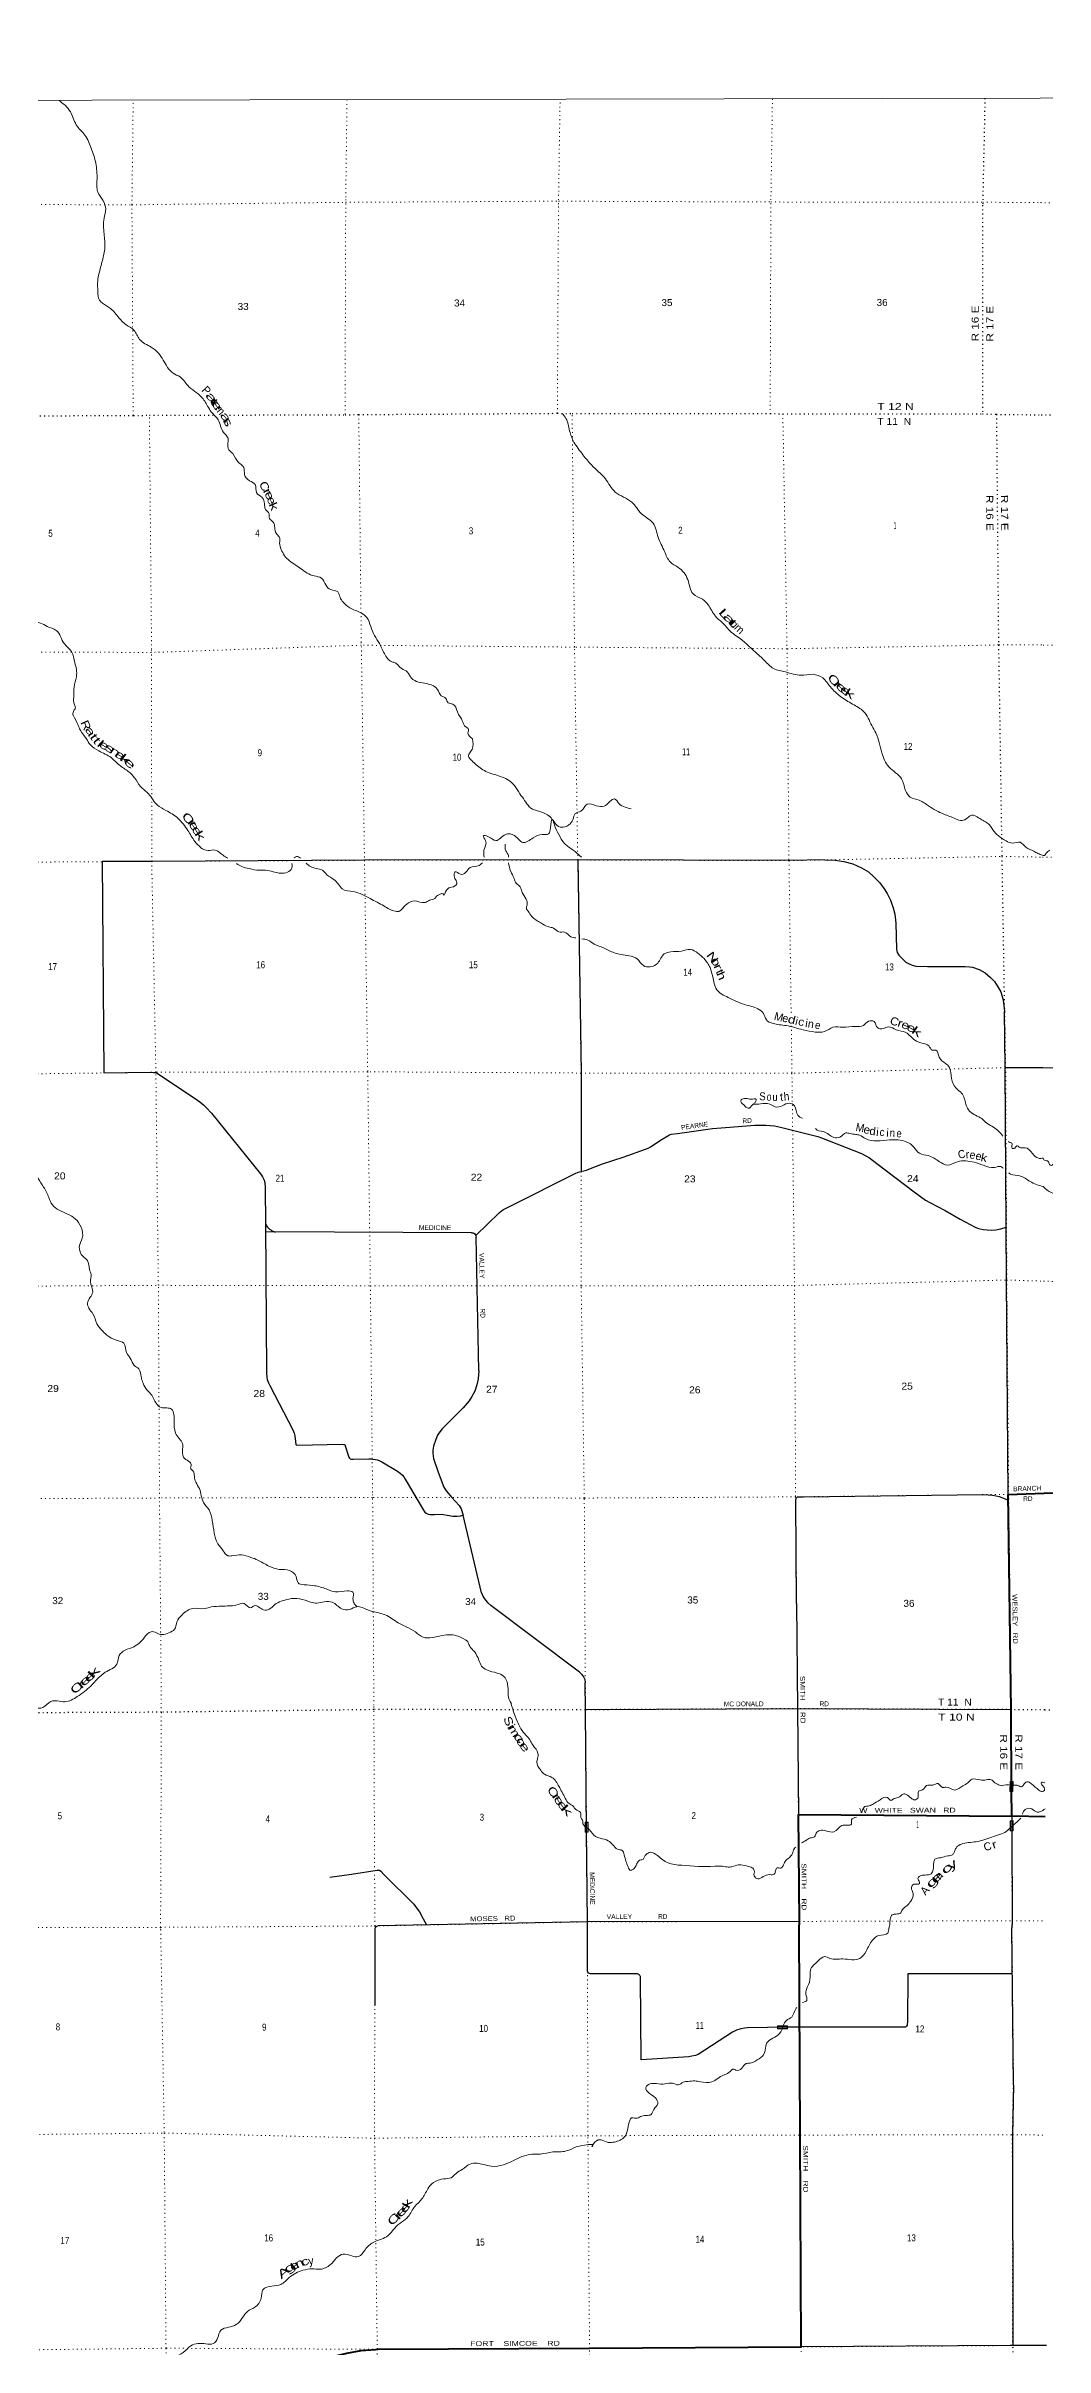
# Model space of a CAD drawing. Header units: feet. Extents: x -2 to 285336, y -549186 to -364975.
# Drawn here: x 38339 to 63282, y -422480 to -364975 of the extents above; entities that cross this region are included whole.
import ezdxf
from ezdxf.enums import TextEntityAlignment as Align

# ---------------------------------------------------------------- set-up
doc = ezdxf.new("R2010")
doc.units = ezdxf.units.FT
doc.header["$LTSCALE"] = 70
doc.linetypes.add('DOTTED', pattern=[1.5, 0.3, -1.2])
for name, color, linetype, lineweight in [('26', 7, 'Continuous', 40), ('27', 7, 'Continuous', 13), ('29', 7, 'Continuous', 25), ('31', 7, 'Continuous', 13), ('39', 7, 'Continuous', 13), ('4', 7, 'Continuous', 13), ('41', 7, 'Continuous', 13), ('6', 7, 'DOTTED', 25), ('61', 7, 'Continuous', 13), ('7', 7, 'DOTTED', 13)]:
    doc.layers.add(name, color=color, linetype=linetype, lineweight=lineweight)
doc.layers.add('30', color=7, linetype='Continuous')

msp = doc.modelspace()

# ---------------------------------------------------------------- linework, layer by layer
at = {"layer": '26'}
for points in [[(62446.85, -408597.93), (62437.04, -406552.99), (62367.33, -401171.77), (63261.61, -401138.16)], [(69110.85, -401201.62), (67734.36, -401176.1), (65040.88, -401154.03), (63261.61, -401138.16)], [(62451.85, -409215.45), (62451.7, -409187.82), (62448.42, -408598.55)], [(57144.44, -412020.47), (57148.79, -411843.02), (57125.66, -409171.16), (62451.85, -409215.45)], [(63283.86, -409227.38), (62460.79, -409215.52), (62451.85, -409215.45)], [(43351.69, -423167.49), (43645.02, -423142.25), (44018.34, -423072.87), (45852.25, -422635.92), (46207.74, -422569.01), (46568.27, -422539.62), (46623.19, -422538.47), (51909.78, -422513.09), (57192.62, -422479.63), (57165.82, -417179.27), (57144.44, -412020.47)]]:
    msp.add_lwpolyline(points, dxfattribs=at)
at = {"layer": '29'}
for p, q in [((41146.76, -390666.7), (42060.61, -391280.43)), ((63232.36, -390508.77), (62291.14, -390508.33)), ((42466.6, -391641.81), (43690.12, -393164.42)), ((43812.04, -393501.46), (43820.13, -394415.73)), ((43820.13, -394416.17), (43844.41, -398128.39)), ((48965.78, -394636.99), (43823.39, -394614.88)), ((49141.29, -398073.8), (49078.25, -394747.67)), ((43923.42, -398454.17), (44503.67, -399561.58)), ((44616.26, -399943.24), (45734.55, -399920.09)), ((45810.27, -399962.93), (45895.85, -400241.03)), ((49212.71, -403629.98), (48750.55, -401689.31)), ((51657.52, -405614.07), (49445.66, -403952.36)), ((62451.84, -409212.82), (62453.33, -409582.5)), ((46547.7, -412041.56), (46545.95, -413939.61)), ((51859.04, -413086.39), (51855.96, -412032.89)), ((62499.41, -415938.52), (62457.02, -412004.63))]:
    msp.add_line(p, q, dxfattribs=at)
for points in [[(57781.51, -385315.82), (56890.67, -385333.33), (51616.2, -385317.27), (46289.68, -385325.45), (40977.24, -385351.67), (39737.36, -385354.51), (39779.59, -390637.36), (40976.48, -390623.55)], [(51618.84, -385317.28), (51700.86, -390626.19), (51700.86, -390677.52), (51700.86, -393098.91)], [(57781.51, -385315.82), (58046.42, -385323.67), (58258.31, -385352.68), (58483.58, -385417.4), (58704.39, -385513.36), (58871.68, -385613.79), (59007.73, -385736.53), (59148.25, -385881.59), (59250.85, -386011.03), (59337.83, -386156.09), (59424.82, -386323.47), (59453.82, -386397.12), (59489.5, -386513.16), (59529.65, -386673.85), (59560.87, -386897.02), (59578.72, -387548.67), (59594.33, -387626.79), (59634.48, -387693.74), (59757.15, -387825.4), (59808.45, -387867.81), (59893.21, -387916.91), (59969.05, -387948.15), (60060.49, -387968.23), (60345.99, -387977.16), (61291.69, -387977.16), (61403.21, -387986.08), (61476.81, -387997.25), (61639.63, -388057.5), (61786.85, -388137.84), (61925.13, -388253.89), (62023.27, -388356.55), (62103.56, -388485.99), (62179.4, -388615.43), (62228.47, -388789.5), (62250.78, -388883.23), (62269.2, -389100.87)], [(62367.33, -401171.77), (62321.74, -395814.59), (62292.34, -390507.56), (62269.2, -389100.87)], [(40976.48, -390623.55), (41025.67, -390624.93), (41073.63, -390631.63), (41109.31, -390643.9), (41146.76, -390666.7)], [(82051.03, -390480.57), (78374.07, -390514.47), (72895.97, -390579.75), (67646.83, -390567.02), (63232.36, -390508.77)], [(42060.61, -391280.43), (42175.41, -391363.59), (42269.09, -391439.47), (42344.92, -391508.65), (42466.6, -391641.81)], [(49070.47, -394704.7), (49655.43, -394133.97), (49711.88, -394088.12), (49765.41, -394054.65), (49944.63, -393959.06), (51550.87, -393151.93), (51622.22, -393123.36), (51830.54, -393067.73), (51936.73, -393029.19), (52234.57, -392914.27), (52750.92, -392742), (53309.56, -392546.02), (53372.01, -392519.24), (53433.01, -392486.17), (53726.04, -392297.14), (53865.59, -392207.71), (53907.32, -392184.49), (53949.69, -392173.33), (54110.05, -392149.84), (54980.84, -392031.78), (55301.33, -392001.48), (56037.38, -391947.92), (56152.25, -391942.34), (56314.32, -391945.12), (56524.73, -391964.66), (56680.72, -391991.2), (57614.4, -392231.12), (57705.74, -392262.6), (58698.28, -392650.92), (58812.45, -392711.03), (58903.48, -392762.5), (59080.25, -392904.68), (60013.93, -393613.7), (60302.01, -393821.33), (60403.44, -393881.7), (60789.65, -394074.04), (61166.29, -394291.19), (61538.75, -394496.28), (61597.83, -394521.08), (61664.75, -394538.94), (61736.12, -394554.56), (61837.07, -394562.91), (61956.93, -394567.95), (62054.08, -394557.56), (62177.75, -394532.24), (62314.41, -394490.98)], [(43690.12, -393164.42), (43745.59, -393238.14), (43785.73, -393322.94), (43803.58, -393376.5), (43812.04, -393501.46)], [(43820.15, -394419.59), (43847.08, -394464.41), (43867.15, -394491.19), (43887.22, -394513.51), (43917.19, -394541.86), (43948.55, -394561.47), (43970.72, -394575.33), (44063.31, -394615.91)], [(48965.78, -394636.99), (49002.6, -394639.36), (49021.56, -394646.05), (49043.86, -394662.79), (49061.71, -394683.99), (49073.98, -394713), (49078.25, -394747.67)], [(43844.41, -398128.39), (43851.54, -398249.23), (43862.69, -398298.32), (43891.68, -398380.89), (43923.42, -398454.17)], [(49141.29, -398073.8), (49129.73, -398288.27), (49096.27, -398437.8), (49044.97, -398591.77), (48973.6, -398730.14), (48902.23, -398837.26), (48757.25, -399009.1), (48230.88, -399535.77), (48150.59, -399638.42), (48114.91, -399696.45), (48070.3, -399803.57), (48016.77, -399964.24), (47998.93, -400066.9), (47998.92, -400142.78), (48016.77, -400276.68), (48132.75, -400615.89), (48273.27, -400988.57), (48329.02, -401080.07), (48471.76, -401249.68), (48650.19, -401446.06), (48701.5, -401537.56), (48750.55, -401689.31)], [(44503.67, -399561.58), (44537.37, -399638.43), (44554.1, -399706.49), (44567.48, -399853.77), (44576.4, -399925.19), (44586.44, -399937.47), (44616.26, -399943.24)], [(45734.55, -399920.09), (45764.64, -399922.4), (45780.8, -399927.42), (45796.98, -399938.02), (45803.67, -399945.83), (45810.27, -399962.93)], [(45895.85, -400241.03), (45913.52, -400266.63), (45921.33, -400274.44), (45935.26, -400281.69), (45963.7, -400288.94), (46011.09, -400292.85), (46396.95, -400283.93), (46454.39, -400285.6), (46490.62, -400288.39), (46561.44, -400300.1), (46606.6, -400312.94), (46656.23, -400329.11), (46691.36, -400341.95), (46727.05, -400359.8), (47113.6, -400592.36)], [(47113.6, -400592.36), (47179.25, -400638.2), (47238.91, -400694.55), (47270.7, -400735.28), (47306.75, -400788.25)], [(47304.18, -400783.14), (47306.75, -400788.25), (47760.13, -401570.76)], [(57080.58, -403901.87), (57058.87, -401322.13), (57070.02, -401268.57), (57087.87, -401246.26), (57099.02, -401237.33), (57255.15, -401232.87), (61729.12, -401175.26), (61859.84, -401180.41), (61975.82, -401193.8), (62065.03, -401207.19), (62137.8, -401227.12), (62369.25, -401320.27)], [(47760.13, -401570.76), (47795.95, -401613.43), (47833.87, -401642.44), (47876.24, -401664.76), (47920.85, -401673.69), (48036.83, -401671.46), (48213.03, -401669.22), (48264.33, -401671.46), (48351.31, -401689.31), (48496.29, -401716.09), (48540.89, -401720.55), (48605.58, -401718.32), (48692.56, -401709.39), (48723.79, -401698.24), (48750.55, -401689.31)], [(49212.71, -403629.98), (49255.77, -403732.4), (49309.3, -403814.98), (49358.37, -403873), (49445.66, -403952.36)], [(57080.58, -403901.87), (57104.43, -406533.07), (57125.66, -409171.16)], [(51657.52, -405614.07), (51712.55, -405666.15), (51761.61, -405728.63), (51790.61, -405795.58), (51804.33, -405875.2)], [(51836.56, -409615.65), (51808.02, -406555.23), (51804.33, -405875.2)], [(62437.04, -406552.99), (57104.43, -406533.07), (51808.02, -406555.23)], [(51855.96, -412032.89), (51857.45, -411856.18), (51836.56, -409615.65)], [(62453.33, -409582.5), (62462.35, -411827.9), (62457.02, -412004.63)], [(45422.88, -410735.33), (45964.63, -410663.57), (46610.59, -410567.01), (46662.92, -410567), (46698.6, -410589.32), (46784.9, -410680.7), (47519.4, -411415.05), (47608.62, -411526.64), (47663.04, -411603.47), (47757.77, -411780.07), (47840.01, -411933.48)], [(46631.43, -411956.74), (46612.75, -411960.57), (46592.67, -411968.38), (46580.4, -411978.43), (46565.91, -411994.05), (46556.99, -412007.44), (46552.52, -412019.71), (46547.7, -412041.56)], [(57147.88, -411844.08), (51857.45, -411856.18), (46631.43, -411956.74)], [(53179.32, -413255.89), (53178.34, -413225.3), (53175.18, -413213.91), (53165.06, -413195.56), (53152.42, -413179.74), (53137.88, -413167.72), (53122.07, -413160.13), (53108.16, -413156.33), (53085.76, -413153.42), (53005.08, -413152.55), (52006.06, -413157.61), (51931.38, -413154.17), (51905.54, -413149.7), (51884.04, -413135.15), (51866.34, -413112.37), (51859.04, -413086.39)], [(54618.6, -415166.63), (54552.96, -415192.96), (54466.97, -415216.37), (54389.82, -415229.4), (53197.76, -415302), (53179.32, -413255.89)], [(62469.4, -413153.46), (59859.27, -413153.12), (59847.68, -414363.18), (59843.18, -414413.79), (59838.19, -414441.32), (59824.28, -414462.83), (59797.72, -414484.34), (59764.53, -414491.25)], [(55858.44, -414506.47), (55778.31, -414513.78), (55688.53, -414528.96), (55582.3, -414565.66), (55483.72, -414615.16), (54618.6, -415166.63)], [(59764.53, -414491.25), (57138.32, -414484.97), (56853.2, -414489.76), (55858.44, -414506.47)], [(62499.41, -415938.52), (62474.76, -417179.9), (62483.48, -422448.16)], [(63317.01, -422446.75), (62409.18, -422445.37), (57192.62, -422479.63)]]:
    msp.add_lwpolyline(points, dxfattribs=at)
at = {"layer": '31'}
for p, q in [((51871.92, -409365.92), (51873.38, -409615.92)), ((62488.71, -409330.67), (62491.5, -409580.65)), ((51873.38, -409615.92), (51798.38, -409616.36)), ((62491.5, -409580.65), (62416.51, -409581.49)), ((56602.08, -414456.09), (56852.04, -414451.66)), ((56852.04, -414451.66), (56853.36, -414526.65))]:
    msp.add_line(p, q, dxfattribs=at)
for points in [[(51798.38, -409616.36), (51796.92, -409366.36), (51871.92, -409365.92)], [(62416.51, -409581.49), (62413.72, -409331.51), (62488.71, -409330.67)], [(56853.36, -414526.65), (56603.4, -414531.08), (56602.08, -414456.09)]]:
    msp.add_lwpolyline(points, dxfattribs=at)
for points in [[(51804.96, -409374.3), (51863.97, -409373.96), (51865.33, -409607.97), (51806.32, -409608.31)], [(62421.8, -409339.41), (62480.8, -409338.75), (62483.41, -409572.74), (62424.41, -409573.4)], [(56611.25, -414522.94), (56610.21, -414463.94), (56844.18, -414459.79), (56845.22, -414518.79)]]:
    msp.add_lwpolyline(points, close=True, dxfattribs=at)
at = {"layer": '39'}
for points in [[(38663.36, -366336.49), (38946.32, -366616.55), (39091.61, -366943.46), (39306.86, -367201.92), (39466.18, -367526.79), (39579.54, -367905.99), (39610.77, -368305.5), (39629.73, -368622.71), (39758.64, -368831.2), (39829.43, -369047.87), (39788, -369278.9), (39787.13, -369670.46), (39808.17, -370013.77), (39744.95, -370335.21), (39659.7, -370664.75), (39630.14, -370839.53), (39632.94, -371116.62), (39671.63, -371323.34), (39752.05, -371403.44), (39946.89, -371533.44), (40158.06, -371765.81), (40334.98, -371940.03), (40531.84, -372078.06), (40674.84, -372306.59), (40962.07, -372500.59), (41144.93, -372648.7), (41374.51, -373007.51), (41509.24, -373151.73), (41685.93, -373243.63), (41876.99, -373457.97), (42214.62, -373744.21), (42373.65, -373972.7), (42464.29, -374121.05), (42637.26, -374315.36), (42768.49, -374632.27), (42883.18, -374778.55), (42881.91, -375031.56), (42998.56, -375161.77), (43145.54, -375380.25), (43274.21, -375508.42), (43296.79, -375689.07), (43419.51, -375839.35), (43564.13, -375937.35), (43594.78, -376136.06), (43733.46, -376260.19), (43794.05, -376412.63), (43818.53, -376559.15), (43907.04, -376665.34), (43915.39, -376779.77), (44007.88, -376871.89), (44050.38, -377010.33), (44082.87, -377152.81), (44163.32, -377244.96), (44171.79, -377399.55), (44210.33, -377554.07), (44292.98, -377712.48), (44417.64, -377838.65), (44706.91, -378042.69), (45036.19, -378218.51), (45216.77, -378272.25), (45321.51, -378442.65), (45452.15, -378558.76), (45622.73, -378618.55), (45679.25, -378752.93), (45759.8, -378877.21), (45922.57, -379013.32), (46203.61, -379143.09), (46348.29, -379259.17), (46447.18, -379485.81), (46542.05, -379710.45), (46662.91, -379908.92), (46806.07, -380193.67), (47001.05, -380373.87), (47021.1, -380377.83), (47216, -380529.92), (47362.61, -380619.89), (47465.3, -380774.23), (47501.47, -380804.25), (47692.15, -380884.06), (47888.71, -380919.68), (48113.63, -381053.62), (48206.31, -381212), (48318.77, -381281.98), (48377.22, -381388.25), (48495.59, -381422.07), (48610.43, -381618.54), (48739.41, -381853.13), (48818, -381991.48), (48880.27, -382033.48), (48874.58, -382147.95), (48985.26, -382290.22)], [(51221.02, -374155.93), (51321.61, -374280.16), (51412.73, -374593.16), (51521.8, -374871.98), (51743.23, -375188.65), (51958.48, -375445.1), (52304.3, -375793.57), (52551.83, -376122.21), (52965.54, -376376.13), (53208.95, -376664.63), (53496.31, -376900.8), (53623.62, -377251.86), (53783.03, -377610.87), (53922.1, -377867.52), (54116.94, -377999.52), (54362.42, -378310.11), (54495.76, -378665.17), (54728.7, -378801.09), (54871.44, -378939.26), (55052.69, -379225.92), (55255.71, -379414.13), (55457.49, -379633.61), (55607.11, -379737.41), (56051.64, -380124.84), (56276.77, -380331.06), (56505.89, -380533.26), (56802.84, -380618.81), (57189.99, -380702.11), (57490.63, -380677.21), (57731.46, -380768.94), (57924.56, -380991.31), (58175.84, -381229.59), (58477.1, -381421.55), (58752.28, -381605.55), (58957.78, -381958.41), (59058.55, -382142.88), (59212.35, -382638.44), (59383.77, -382989.38), (59701.38, -383289.73), (59800.46, -383580.63), (59917.21, -383744.97), (60143.98, -383826.69), (60376.93, -383966.63), (60758.42, -384170.43), (61051.45, -384288.12), (61215.97, -384333.86), (61346.08, -384267.25), (61458.14, -384196.67), (61626.73, -384264.49), (61737.19, -384332.47), (61849.63, -384394.42), (61984.44, -384564.74), (62121.19, -384712.97), (62310.01, -384840.97), (62476.56, -384894.74), (62660.94, -384876.18), (62807.63, -384998.28), (63004.39, -385098.15), (63106.79, -385154.1), (63218.2, -385195.65)], [(31597.93, -377013.21), (31801.63, -377045), (32039.84, -376923.88), (32334.39, -376872.9), (32623.28, -376946.42), (32839.96, -377004.08), (33006.35, -377003.63), (33102.77, -377069.64), (33431.78, -377151.09), (33574.37, -377241.07), (33763.24, -377387.15), (34196.79, -377570.73), (34433.49, -377618.29), (34664.17, -377667.87), (34878.89, -377741.6), (35194.3, -377973.68), (35487.17, -378035.15), (35716.28, -378231.32), (35971.01, -378276.82), (36069.06, -378214.32), (36277.48, -378189.66), (36423.88, -378207.35), (36514.52, -378355.69), (36661.02, -378411.53), (36811.68, -378515.54), (36976.2, -378561.29), (37245.58, -378819.6), (37633.3, -379099.68), (37940.71, -379337.81), (38199.49, -379395.35), (38368.14, -379481.25), (38592.95, -379579.04), (38796.4, -379915.84), (38973.37, -380108.13), (39056.38, -380389.03), (39096.96, -380557.59), (39097.49, -380738.31), (39038.1, -380999.51), (39028.79, -381244.51), (39047.4, -381441.24), (39071.66, -381511.45), (39009.93, -381656.19), (39008.06, -381702.38), (39006.04, -381696.36), (39078.57, -381822.67), (39221.77, -382121.48), (39344.63, -382291.32), (39445.22, -382438.15), (39656.15, -382590.19), (39814.76, -382672.1), (39962.41, -382759.63), (40168.39, -382946.25), (40391.37, -383104.28), (40550.2, -383262.49), (40699.18, -383480.96), (40896.18, -383665.17), (41117.5, -383943.69), (41332.4, -384079.66), (41625.64, -384269.64), (41879.14, -384582.21), (42050.33, -384854.84)], [(48985.26, -382290.22), (48976, -382555.3), (48888.26, -382716.17), (48966.78, -382832.43), (49081.36, -382940.55), (49360.54, -383120.53), (49731.78, -383246.04), (50033.09, -383456.07), (50166, -383660.53), (50288.77, -383826.87), (50405.5, -383987.2), (50794.91, -384154.83), (51007.16, -384359.33), (51031.04, -384437.63), (51141.23, -384677.99), (51282.21, -384902.51), (51503.23, -385074.61), (51676.06, -385218.72), (51710.72, -385247.1)], [(49281.03, -385249.33), (49273.97, -385070.51), (49315.38, -384833.46), (49256.9, -384715.14), (49371.21, -384728.89), (49573.99, -384832.77), (49808.1, -384681.54), (50034.72, -384709.05), (50243.71, -384881.18), (50505.99, -384764.02), (50724.25, -384679.1), (50884.6, -384666.63), (50934.24, -384501.84), (50976.65, -384306.24), (51101.36, -384454.88), (51250.97, -384498.99), (51493, -384311.6), (51554.7, -384154.81), (51694.86, -384096.21), (51852.72, -383921.09), (52079.38, -383962.65), (52271.86, -383972.18), (52419.86, -383853.31), (52531.95, -383792.78), (52642.54, -383904.93), (52799.17, -383996.88), (52949.65, -384040.65)], [(42050.33, -384854.84), (42385.78, -385080.85), (42552.13, -385068.36), (42759, -385200.33), (42875.92, -385272.96)], [(44535.49, -385264.35), (44588.24, -385232.2), (44695.33, -385275.43)], [(49889.07, -385249.31), (49885.81, -385209.44), (49817.3, -385087.13), (49803.74, -384919.68)], [(63401.59, -385075.16), (63316.14, -385146.37), (63252.63, -385207.3), (63218.2, -385195.65)], [(31610.43, -386518.33), (31785.01, -386534.79), (32115.45, -386417.44), (32436.02, -386354.34), (32594.15, -386267.57), (32758.33, -386196.86), (33000.81, -386166.09), (33253.17, -386085.1), (33668.02, -386041.82), (34016.67, -385982.66), (34567.66, -385874.77), (34950.5, -385853.67), (35259.21, -385848.83), (35494.18, -385990.77), (35782.14, -386435.78), (36162.61, -386980.93), (36396.01, -387273.48), (36583.01, -387467.75), (36681.94, -387708.45), (36717.25, -388134.05), (36727.88, -388342.85), (36816.56, -388507.27), (36863.08, -388649.71), (36829.89, -388955.01), (36898.89, -389245.99), (36951.32, -389350.26), (37001.96, -389532.85), (37111.33, -389918.1), (37284.54, -390194.74), (37323.76, -390584.18), (37306.39, -390817.15), (37339.48, -391168.46), (37330.29, -391453.62), (37407.35, -391760.64), (37528.43, -392033.4), (37836.01, -392331.77), (38037.17, -392568.18), (38078.21, -392893.36), (38141.46, -393276.72), (38276.4, -393491.21), (38407.47, -393755.92), (38496.21, -393938.41), (38666.99, -394070.48), (39068.56, -394284.26), (39213.51, -394496.72), (39244.37, -394767.72), (39168.82, -394986.79), (39261.73, -395225.49), (39370.28, -395327.61), (39425.06, -395550.35), (39463.52, -395678.76), (39447.99, -395853.5), (39502.89, -396122.42), (39441.11, -396247.08), (39375.38, -396395.85), (39409.83, -396522.26), (39510.47, -396660.54), (39609.42, -396909.27), (39732.18, -397071.59), (39856.81, -397189.72), (40095.75, -397319.61), (40282.41, -397395.41), (40345.22, -397626.16), (40441.85, -397764.46), (40542.64, -397954.95), (40653.13, -398034.97), (40717.92, -398257.68), (40760.42, -398394.11), (40863.15, -398564.52), (40975.79, -398692.73), (41084.61, -398889.22), (41213.23, -398999.32), (41473.98, -399044.81), (41528.49, -399177.19), (41538.99, -399341.82), (41571.93, -399640.92), (41664.54, -399777.21), (41747.09, -399897.47), (41743.65, -400096.27), (41798.3, -400274.84), (41926.87, -400366.86), (41961.18, -400447.09), (41943.33, -400513.4), (42005.67, -400581.51), (42042.18, -400725.98), (42078.67, -400868.45), (42167.35, -401028.86), (42270.6, -401377.97), (42407.45, -401560.33), (42488.41, -401829.19), (42537.42, -402138.29)], [(43096.3, -385408.35), (43226.91, -385478.19), (43409.5, -385533.93), (43668.22, -385573.4), (43818.57, -385573), (44009.14, -385612.65), (44321.95, -385637.92), (44462.03, -385553.21), (44479.56, -385403.57)], [(44835, -385397.12), (44938.94, -385479.65), (45085.43, -385527.45), (45237.92, -385575.24), (45352.51, -385685.37), (45527.28, -385809.4), (45633.84, -385915.54), (45732.42, -386035.76), (46015.3, -386109.3), (46428.77, -386282.89), (46776.12, -386466.7), (47061.18, -386600.47), (47175.42, -386592.14), (47239.39, -386529.72), (47385.33, -386388.77), (47527.53, -386340.2), (47804.29, -386379.62), (47916.39, -386323.1), (48042.57, -386280.59), (48114.51, -386204.1), (48274.84, -386185.6), (48274.84, -386187.61), (48340.66, -386068.96), (48466.75, -385998.34), (48596.8, -385909.65), (48562.42, -385807.33), (48527.97, -385678.91), (48555.84, -385610.57), (48686.33, -385672.47), (48814.52, -385633.97), (48930.42, -385507.16), (49152.79, -385454.36), (49233.11, -385386.81)], [(51568.6, -387261.03), (51439.33, -387237.38), (51288.63, -387119.31), (51142.28, -387115.68), (51007.69, -387019.66), (50889.32, -386989.85), (50692.56, -386887.97), (50467.58, -386731.95), (50372.95, -386591.64), (50332.69, -386531.51), (50350.47, -386443.11), (50330.01, -386298.59), (50229.29, -386132.2), (50174.74, -385985.76), (50078.26, -385899.67), (50023.78, -385777.33), (49941.08, -385602.86), (49886.33, -385388.15), (49885.98, -385386.16)], [(54921.76, -388007.19), (54770.75, -387782.7), (54611.99, -387648.59), (54429.28, -387552.69), (54204.88, -387595.46), (53936.29, -387612.24), (53776.08, -387666.88), (53612.35, -387894.22), (53426.18, -387989.09), (53253.68, -387957.42), (53102.85, -387791.16), (52888.11, -387711.41), (52531.06, -387638.07), (52256.05, -387512.3), (52029.26, -387422.55), (51868.58, -387318.56), (51715.71, -387288.5)], [(62233.47, -392217.25), (61997.94, -391994.25), (61843.32, -391904.3), (61706.64, -391782.18), (61407.43, -391604.27), (61308.66, -391419.8), (61201.61, -391144.99), (61064.94, -391022.87), (60945.95, -390776.2), (60893.02, -390499.24), (60802.54, -390405.11), (60639.7, -390248.92), (60556.98, -390068.42), (60464.77, -390068.67), (60382.27, -389962.46), (60239.75, -389900.59), (60031.03, -389820.83), (59807.95, -389628.66), (59569.19, -389559.02), (59376.54, -389491.26), (59242.33, -389529.77), (59105.97, -389514.07), (59013.29, -389355.69), (58878.95, -389348.01), (58746.94, -389452.78), (58544.54, -389479.42), (58233.86, -389496.31), (57989.29, -389498.97), (57773.09, -389605.97), (57546.59, -389616.62), (57241.72, -389563.22), (56816.41, -389455.92), (56491.49, -389404.58), (56324.82, -389308.64), (56254.21, -389154.21), (56115.55, -389040.13), (55786.46, -388930.57), (55368.97, -388752.97), (55087.74, -388558.94), (54988.57, -388233.91), (54921.76, -388007.19)], [(56004.15, -391413.86), (56054.11, -391359.51), (56071.99, -391303.24), (55941.67, -391297.57), (55821.32, -391275.8), (55723.15, -391298.15), (55685.16, -391332.39), (55759.64, -391436.6), (55838.03, -391506.67), (55902.21, -391518.55), (55948.17, -391468.23), (56009.51, -391408.03)], [(57230.15, -391774.15), (57109.57, -391698.06), (57028.7, -391461.33), (56902.21, -391395.4), (56723.97, -391458.13), (56543.62, -391484.71), (56411.12, -391416.79), (56182.57, -391413.39), (55992.92, -391424.31)], [(62238.04, -393019.8), (62177.22, -392981.7), (62022.91, -393000.19), (61740.09, -392946.73), (61511.34, -392873.04), (61096.33, -392862.1), (60839.95, -392941.09), (60651.28, -392861.28), (60368.16, -392705.41), (60149.48, -392647.76), (60010.7, -392491.51), (59819.87, -392359.49), (59400.75, -392314.42), (58801.25, -392281.89), (58652.65, -392195.94), (58562.38, -392176.1), (58413.96, -392154.41), (58313.68, -392138.61), (58161.63, -392243.43), (58013.3, -392251.86), (57748.26, -392105.98), (57559.61, -392036.21), (57555.57, -392026.18)], [(63238.72, -392770.99), (63120.83, -392770.36), (62968.13, -392652.29), (62787.29, -392508.2), (62636.9, -392496.55), (62590.68, -392458.52), (62526.7, -392516.93), (62462.57, -392525.13), (62454.17, -392392.62), (62383.93, -392368.72), (62372.2, -392357.08)], [(64344.96, -393057.44), (64282.16, -392993.88), (64139.58, -392969.34), (64029.35, -392970.55), (63865.7, -392847.87), (63712.41, -392757.2), (63598.01, -392744.4), (63509.06, -392863.83), (63463.76, -392940.62), (63409.68, -392945.22), (63372.75, -392863.31), (63342.43, -392839.55), (63253.93, -392810.41), (63238.72, -392770.99)], [(63240.51, -393481.88), (62910.01, -393351.23), (62657.02, -393213.35), (62422.33, -393165.78), (62378.83, -393133.05)], [(63240.51, -393481.88), (63438.89, -393629.53), (63595.81, -393684.02), (63811.01, -393944.67), (64150.21, -394177.86), (64291.45, -394266.66), (64480.19, -394296.71), (64678.45, -394278.47), (64870.08, -394202.09), (65052, -394346.65), (65281.21, -394605.14), (65380.89, -394744.59), (65426.58, -394896.67), (65382.08, -395049.74), (65395.34, -395168.05), (65506.57, -395261.19), (65611.68, -395153.63), (65764.95, -395242.3), (65851.21, -395326.55)], [(42537.42, -402138.29), (42626.4, -402405.11), (42763.23, -402579.44), (42877.86, -402705.64), (42978.11, -402709.39), (43222.6, -402680.62), (43455.34, -402746.27), (43623.93, -402814.09), (43903.03, -402965.95), (44161.87, -403045.58), (44418.56, -403075.01), (44583.38, -403223.17), (44631.95, -403383.68), (44780.44, -403429.46), (45043.13, -403454.87), (45336.05, -403536.41), (45564.8, -403608.09), (45861.43, -403585.21), (45999.84, -403614.96), (46002.33, -403781.62), (46028.7, -403887.97), (46099.71, -403978.53)], [(48868.48, -404845.66), (48629.22, -404718.37), (48450.7, -404680.69), (47981.79, -404748.21), (47755.24, -404744.79), (47562.4, -404608.76), (47333.49, -404480.86), (47128.71, -404379), (46803.37, -404181.08), (46376.02, -404061.74), (46099.13, -403980.15), (45918.91, -404048.9), (45720.38, -404029.35), (45485.37, -403869.34), (45286.86, -403855.81), (45102.52, -403888.43), (44944.07, -403862.75), (44667.19, -403783.17), (44398.57, -403787.9), (44212.3, -403844.62), (44050.15, -403925.38), (43912.17, -404044.21), (43769.87, -404056.64), (43533.02, -403956.87), (43448.96, -404005.29), (43284.28, -403903.32), (43079.91, -403942.02), (42905.55, -403958.55), (42719.13, -403967.08), (42464.59, -403985.83), (42300.32, -404026.43), (42003.61, -404021.19), (41733.43, -404180.54), (41605.64, -404357.59), (41548.04, -404544.48), (41401.95, -404629.21), (41233.69, -404677.85), (40960.83, -404604.28), (40796.85, -404743.27), (40678.95, -404874.1), (40526.9, -404980.93), (40310.64, -405067.85), (40166.69, -405200.76), (40105.16, -405415.78), (39817.07, -405619.36), (39453.21, -405963.69), (39119.18, -406225.62), (38810.83, -406354.95), (38618.31, -406331.37), (38459.98, -406347.86), (38257.94, -406499), (38031.45, -406513.66), (37805.17, -406598.59), (37513.12, -406820.25), (37285.34, -407083.91), (37079.97, -407467.98), (36930.24, -407683.23), (36708.16, -407838.44), (36458.33, -408098.14), (36282.49, -408299.4), (36132.4, -408388.16), (35861.79, -408398.92), (35603.56, -408528.12), (35301.03, -408591.17), (35078.4, -408557.63), (35010.33, -408585.92), (34648.27, -408861.98), (34347.95, -408995.31), (34159.54, -409005.85), (34019.19, -409002.21), (33877.27, -409143.15), (33607.06, -409292.46), (33018.36, -409528.96), (32602.13, -409789.1), (32332.1, -409998.65), (32122.04, -410149.81), (31974.12, -410298.8), (31868.1, -410375.39), (31729.24, -410453.29), (31643.01, -410499.5)], [(51874, -409522.85), (51746.1, -409402.72), (51717.7, -409288.34), (51709.67, -409282.34), (51683.13, -409119.76), (51556.61, -409039.78), (51504.27, -408965.62), (51397.83, -408899.64), (51303.22, -408765.36), (51143.98, -408468.6), (50968.93, -408248.19), (50782.26, -408168.37), (50689.76, -408068.22), (50592.92, -407857.64), (50612.71, -407769.23), (50622.36, -407638.69), (50503.54, -407452.26), (50439.06, -407339.99), (50354.52, -407221.74), (50225.8, -407077.51), (50127.03, -406891.03), (50022.02, -406628.26), (49959.23, -406405.54), (49961.25, -406409.56), (49904.79, -406297.26), (49876.24, -406130.67), (49863.6, -405917.86), (49762.77, -405715.32), (49606.18, -405637.43), (49341.33, -405559.82), (49212.75, -405463.78), (49148.17, -405315.36), (49033.29, -405102.82), (48922.64, -404970.59), (48878.27, -404878.34), (48868.48, -404845.66)], [(62485.2, -408442.38), (62254.08, -408442.99), (62187.95, -408453.21), (62099.64, -408417.3), (62029.36, -408377.33), (61942.94, -408303.26), (61816.65, -408307.62), (61660.29, -408310.04), (61459.77, -408292.5), (61357.77, -408377.11), (61229.71, -408457.77), (61029.53, -408560.71), (60810.81, -408491.02), (60722.62, -408495.27), (60614.09, -408401.18), (60479.88, -408437.68), (60325.55, -408450.14), (60227.63, -408554.82), (60127.5, -408593.24), (60115.68, -408665.56), (60103.94, -408763.98), (60029.89, -408806.34), (59939.55, -408762.41), (59819, -408670.36), (59740.78, -408660.53), (59674.79, -408714.92), (59582.69, -408757.34), (59514.58, -408773.58), (59440.54, -408819.96), (59346.11, -408747.93), (59167.86, -408806.64), (58975.73, -408919.6), (58865.61, -408966.07), (58787.45, -408976.32), (58729.55, -409058.8), (58685.07, -409126.09)], [(63281.72, -408381.19), (63184.08, -408378.26), (63204.27, -408428.41), (63258.61, -408500.55), (63266.81, -408562.78), (63216.79, -408599.06), (63132.49, -408563.14), (62945.6, -408407.01), (62831.18, -408355.11), (62747.2, -408429.63), (62697.23, -408481.97), (62608.92, -408446.06), (62510.66, -408436.28), (62506.65, -408436.29), (62485.2, -408442.38)], [(58576.92, -409242.96), (58453.61, -409304.51), (58449.92, -409412.95), (58339.73, -409437.34), (58213.46, -409447.72), (58011.44, -409604.88), (57810.9, -409581.32), (57662.52, -409571.68), (57568.49, -409636.18), (57526.66, -409728.66), (57420.49, -409759.06), (57304.42, -409827.65), (57206.18, -409883.45)], [(62679.31, -409266.77), (62629.48, -409315.46), (62414.75, -409502.83)], [(63284.16, -409028.38), (63162.12, -409101.2), (63089.98, -409113.44), (62955.43, -409033.48), (62785.07, -409047.99), (62722.57, -409167.22)], [(53248.23, -410298.29), (53138.06, -410330.71), (53084.18, -410417.2), (53020.34, -410523.79), (52953.3, -410565.34), (52940.28, -410568.18), (52871.88, -410484.03), (52819.33, -410337.59), (52772.76, -410179.08), (52722.33, -410070.78), (52611.98, -410038.95), (52487.36, -409924.83), (52376.82, -409828.74), (52176.16, -409765.02), (52055.74, -409719.16), (51910.94, -409558.9), (51874, -409522.85)], [(57060.64, -409987.98), (57020.34, -410031.21), (56974.57, -410149.8), (56892.68, -410252.43), (56794.73, -410351.08), (56742.91, -410453.63), (56684.93, -410510.01), (56594.71, -410506.23), (56552.82, -410580.64), (56522.99, -410663.04), (56408.76, -410675.4), (56246.52, -410724.02), (56114.38, -410782.6), (56019.93, -410706.55), (56023.55, -410572.01), (55971.23, -410503.88), (55850.83, -410462.03), (55630.22, -410432.5), (55465.97, -410479.12), (55337.68, -410483.48), (55191.27, -410461.78), (55036.92, -410466.21), (54212.91, -410442.3), (53869.93, -410380.97), (53604.78, -410198.95), (53422.11, -410117.11), (53328.04, -410169.57), (53248.23, -410298.29)], [(62414.75, -409502.83), (62349.55, -409569.22), (62197.45, -409655.97), (62001.18, -409724.76), (61610.61, -409844.27), (61233.89, -409901.5), (61099.76, -409966.12), (61051.84, -410034.52), (61016.01, -410122.96), (60972.07, -410177.29), (60855.88, -410207.72), (60673.58, -410252.39), (60535.37, -410290.91), (60503.52, -410371.31), (60490.01, -410552.07), (60438.18, -410652.6), (60291.93, -410685.12), (60157.7, -410713.59), (60111.77, -410773.95), (60127.91, -410812.06), (60146.13, -410872.25), (60146.2, -410896.35), (60092.12, -410912.56), (60005.93, -410916.8), (59948.01, -410993.26), (59964.29, -411075.54), (59994.64, -411173.85), (59930.96, -411334.66), (59843.08, -411447.34), (59721.08, -411548.07), (59679.22, -411628.5), (59569.05, -411660.92), (59470.87, -411679.26), (59419.07, -411791.84), (59409.3, -411878.21), (59403.52, -411958.55), (59385.23, -412014.03)], [(59385.23, -412014.03), (59354.74, -412134.3), (59130.27, -412196.63), (58974.04, -412313.09), (58816, -412588.04), (58657.85, -412770.7), (58238.84, -412783.01), (57910.03, -412771.18), (57781.66, -412725.12), (57607.38, -412841.59), (57425.21, -413056.37), (57413.48, -413295.12), (57323.58, -413545.95), (57309.7, -413664.32), (57333.96, -413818.78), (57225.66, -413868.38)], [(57083.59, -414000.17), (57059.56, -414031.62), (56957.57, -414234.31), (56825.35, -414318.65), (56747.92, -414451.22)], [(56750.45, -414446.44), (56655.36, -414649.78), (56340.88, -414880.7), (56295, -415061.28), (56229.03, -415211.79), (56050.75, -415334.28), (55924.51, -415388.53), (55818.27, -415398.63), (55710.15, -415513.05), (55561.85, -415563.3), (55511.69, -415535.25), (55389.51, -415623.6), (55257.26, -415683.87), (54962.76, -415852.58), (54678.06, -415852.76), (54539.7, -415832.78), (54373.31, -415842.92), (54249.03, -415865.07), (54124.81, -415929.35), (53980.41, -415887.31), (53793.98, -415907.49), (53581.45, -415899.6), (53413.05, -415907.73), (53314.92, -415992.05), (53397.31, -416138.45), (53553.84, -416256.72), (53612.16, -416399.12), (53514.1, -416543.63), (53448.1, -416670.06), (53317.82, -416692.22), (53181.52, -416722.4), (53075.32, -416764.59), (52997.11, -416750.6), (52853.18, -417085.73), (52759.17, -417256.31), (52492.66, -417364.82), (52372.37, -417368.91), (52199.87, -417304.82), (52041.56, -417365.11), (51973.53, -417473.48), (51987.54, -417457.43), (51738.92, -417445.55), (51576.57, -417481.76), (51328.1, -417582.23), (50993.31, -417606.52), (50680.61, -417658.88), (50470.11, -417663.03), (50221.58, -417723.37), (50011.19, -417819.8), (49760.71, -417928.3), (49454.01, -417962.6), (49257.47, -417918.59), (49101.06, -417888.59), (48926.66, -417910.77), (48728.34, -418043.31), (48576.1, -418141.71), (48451.93, -418250.12), (48275.54, -418278.32), (48011.01, -418372.78), (47870.87, -418531.36), (47724.83, -418780.22), (47546.64, -418968.92), (47382.56, -419219.8), (47044.1, -419506.9), (46875.93, -419699.6), (46717.65, -419781.96), (46505.24, -419868.36), (46302.98, -420051.05), (46140.8, -420219.68), (45972.37, -420203.74), (45759.79, -420157.73), (45587.5, -420254.14)], [(45587.5, -420254.14), (45439.35, -420422.75), (45178.86, -420537.27), (44980.36, -420527.37), (44751.85, -420563.62), (44411.25, -420742.39), (44198.95, -420919.07), (43976.46, -420959.34), (43754.04, -421049.76), (43708.19, -421256.43), (43552.1, -421489.25), (43365.78, -421591.68), (43247.69, -421746.23), (43089.52, -421920.88), (42895.13, -421987.2), (42702.76, -422061.56), (42622.82, -422260.22), (42512.72, -422396.71), (42332.29, -422400.84), (41953.43, -422451.24), (41765.18, -422617.87), (41540.77, -422728.35), (41200.03, -422796.78), (40981.51, -422804.95), (40861.29, -422863.2), (40763.12, -422919.44), (40534.57, -422921.59), (40388.3, -422991.9), (40217.99, -423076.27), (40061.64, -423100.45), (39965.5, -423172.73), (39845.24, -423200.89), (39749.06, -423247.1), (39632.93, -423363.53), (39448.52, -423397.75), (38803.14, -423548.63), (38568.72, -423667.15), (38302.22, -423781.67), (38089.73, -423807.89), (37879.13, -423741.82), (37716.84, -423824.17), (37580.63, -423914.54), (37370.09, -423894.61), (37229.77, -423912.76), (37051.46, -424009.17), (36875.03, -424015.3), (36696.62, -424031.46), (36376.03, -424180.13), (36239.76, -424234.38), (36059.37, -424274.62), (35915.19, -424403.11), (35748.99, -424565.72), (35626.77, -424627.99), (35476.38, -424614.04), (35133.48, -424562.1), (34660.35, -424580.45), (33866.44, -424597.01), (33461.39, -424551.13), (32895.8, -424384.97), (32468.62, -424270.89), (32203.83, -424158.71), (31967.29, -424192.97), (31792.9, -424219.16), (31661.96, -424201.38)]]:
    msp.add_spline(points, degree=3, dxfattribs=at)
at = {"layer": '4'}
msp.add_lwpolyline([(0, -366365.25), (31582.88, -366343.53), (63165.7, -366278.36), (94748.41, -366169.75), (126330.93, -366017.71), (157911.89, -365844.7), (189495.2, -365583.27), (221076.83, -365300.9), (252658.04, -364975.08), (254669.81, -547785.08), (222837.13, -548113.49), (191004.05, -548398.11), (159170.58, -548638.96), (127336.83, -548836), (95502.83, -548989.27), (63668.65, -549098.74), (31834.35, -549164.42), (0, -549186.32)], close=True, dxfattribs=at)
at = {"layer": '6'}
msp.add_line((62446.85, -408597.93), (62453.33, -409582.5), dxfattribs=at)
for points in [[(61783.1, -366282.12), (61725.73, -368953.33), (61719.78, -374168.09)], [(31593.68, -374200.66), (35219.5, -374214.66), (35666.58, -374223.51), (40522.95, -374208.58), (40918.89, -374203.48), (42581.92, -374199.04)], [(42922.17, -374198.14), (45804.36, -374190.45), (46147.15, -374185.52), (51106.74, -374154.23), (51475.63, -374161.27), (56421.27, -374158.13), (56736.04, -374169.33), (61719.78, -374168.09), (62070.64, -374179.2), (63187.49, -374192.87)], [(62070.64, -374179.2), (62121.41, -379944), (62204.88, -385228.79), (62292.34, -390507.56), (62321.74, -395814.59), (62367.33, -401171.77), (62437.04, -406552.99), (62448.42, -408598.55)], [(63187.49, -374192.87), (67072.04, -374218.53), (67639.27, -374222.35), (72365.18, -374222.74), (72936.48, -374232.54), (77684.74, -374260.79), (78368.32, -374275.38), (82949.61, -374245.23), (83596.98, -374246.16), (88272.49, -374218.99), (88945.89, -374217.63), (93534.79, -374149.24), (94196.19, -374150.02), (94781.34, -374151.7)], [(63276.51, -406556.57), (62437.04, -406552.99), (57104.43, -406533.07), (51808.02, -406555.23), (46521.56, -406551.25), (41217.26, -406617.61), (37610.76, -406632.7)], [(63276.51, -406556.57), (67762.88, -406555.1), (73076.33, -406585.19), (78457.44, -406568.35), (83876.57, -406547.08), (89074.79, -406482.05), (94356.98, -406398.03), (94914.38, -406388.67)], [(62451.58, -409582.51), (62462.35, -411827.9), (62457.02, -412004.63)], [(62591.9, -438309.09), (62565.13, -433036.82), (62542.37, -427758.53), (62483.48, -422448.16), (62474.76, -417179.9), (62499.41, -415938.52), (62457.02, -412004.63)]]:
    msp.add_lwpolyline(points, dxfattribs=at)
at = {"layer": '61'}
for p, q in [((62483.37, -408596.11), (62408.37, -408595.66)), ((62484.87, -408346.11), (62483.37, -408596.11))]:
    msp.add_line(p, q, dxfattribs=at)
msp.add_lwpolyline([(62408.37, -408595.66), (62409.87, -408345.66), (62484.87, -408346.11)], dxfattribs=at)
msp.add_lwpolyline([(62476.82, -408354.05), (62417.81, -408353.7), (62416.41, -408587.71), (62475.42, -408588.06)], close=True, dxfattribs=at)
at = {"layer": '7'}
for points in [[(51106.74, -374154.23), (51134.71, -368927.36), (51173.98, -366308.23)], [(56477.51, -366295.79), (56438.82, -368798.77), (56421.27, -374158.13)], [(40513.95, -374208.58), (40482.67, -368943.72), (40514.24, -366329.52)], [(45853.55, -366319.45), (45821.84, -368807), (45804.36, -374190.45)], [(31586.43, -368927.32), (35168.11, -368929.78), (40482.67, -368943.72), (45819.05, -368881.3), (51137.5, -368853.06), (56436.03, -368873.07), (61728.52, -368879.03), (63172.88, -368889.63)], [(63172.88, -368889.63), (67118.41, -368908.99), (72415.77, -368933.23), (77715.22, -368965.48), (83044.29, -368955.24), (88379, -368910.8), (93629.34, -368847.2), (94759.46, -368847.68)], [(41201.02, -412053.93), (41198.75, -411993.04), (41217.26, -406617.61), (41171.68, -401262.43), (41142.25, -395947.37), (41080.72, -390622.35), (40977.24, -385351.67), (40972.93, -380056.62), (40918.89, -374203.48)], [(46147.15, -374185.52), (46210.74, -379875.99), (46289.68, -385325.45), (46371.14, -390610.25), (46436.75, -395957.35), (46492.94, -401171.94), (46524.35, -406476.95), (46549.25, -411958.69), (46547.7, -412041.56)], [(51836.56, -409615.65), (51808.02, -406555.23), (51778.66, -401264.26), (51701.15, -395959.37), (51699.78, -390642.23), (51616.2, -385317.27), (51534.64, -379998.33), (51475.63, -374161.27)], [(56736.04, -374169.33), (56841.25, -380038.4), (56890.67, -385333.33), (56944.34, -389212.06)], [(63203.3, -379944.02), (62121.41, -379944), (56841.25, -380038.4), (51534.64, -379998.33), (46207.95, -379950.29), (40970.14, -380130.92), (35705.69, -380112.83), (31601.87, -380149.47)], [(74600.95, -379996.6), (72989.28, -380014.87), (67666.44, -380045.12), (63203.3, -379944.02)], [(31609.18, -385464.95), (35714.95, -385385.78), (40977.24, -385351.67), (46289.68, -385325.45), (51616.2, -385317.27), (56890.67, -385333.33), (62204.88, -385228.79), (63217.89, -385246.57)], [(63217.89, -385246.57), (67709.85, -385315.53), (72882.71, -385317.04), (78355.11, -385214.87), (83578.24, -385231.89), (83700.42, -385224.53), (89007.33, -385204.49), (90817.62, -385196.99)], [(56947.77, -389459.52), (56964.19, -390646.26), (56969.94, -391126.5)], [(63232.36, -390508.77), (62292.34, -390507.56), (56964.19, -390646.26), (51699.78, -390642.23), (46371.14, -390610.25), (41080.72, -390622.35), (35800.48, -390692.66), (31616.42, -390729.02)], [(82051.03, -390480.57), (78386.81, -390515.52), (72895.97, -390579.75), (67646.83, -390567.02), (63232.36, -390508.77)], [(56969.94, -391126.5), (57027.68, -395953.2), (57057.01, -401234.12), (57104.43, -406533.07), (57147.88, -411844.08), (57144.04, -412016.07)], [(31623.72, -396040.25), (35815.8, -395981.65), (41142.25, -395947.37), (46436.75, -395957.35), (51701.15, -395959.37), (57027.68, -395953.2), (62321.74, -395814.59), (63247.04, -395845.03)], [(63247.04, -395845.03), (67676.97, -395909.86), (73014.43, -395935.67), (78403.21, -395886.62), (83683.53, -395814.67), (88996.27, -395776.49), (94343.49, -395778.1), (94870.57, -395774.04)], [(63261.61, -401138.16), (62367.33, -401171.77), (57057.01, -401234.12), (51778.66, -401264.26), (46490.15, -401246.24), (41171.68, -401262.43), (35853.23, -401290.67), (31631.03, -401354.48)], [(94892.29, -401037.27), (94354.58, -401024.77), (89042.01, -401079), (83703.35, -401129.51), (78407.38, -401237.78), (73042.52, -401274.52), (67734.36, -401176.1), (63261.61, -401138.16)], [(51856.31, -412031.8), (51857.45, -411856.18), (51836.56, -409616.28)], [(31645.83, -412016.47), (35930.37, -412003.07), (41198.75, -411993.04), (46549.25, -411958.69), (51853.44, -411856.19), (57147.88, -411844.08), (62462.35, -411827.9), (63291.01, -411828.17)], [(41201.02, -412053.93), (41289.05, -417135.24), (41333.99, -422511.82), (41339.62, -423147.96)], [(46547.7, -412041.56), (46542.02, -417262.29), (46608.89, -422538.54), (46687.84, -427854.91), (46805.51, -430521.08), (46710.6, -433137.22), (46711.98, -435791.41), (46853.72, -438459.57)], [(52026.28, -438420.15), (52015.64, -433218.09), (51938.62, -427839.53), (51909.78, -422513.09), (51868.93, -417202.71), (51855.96, -412032.89)], [(57144.44, -412020.47), (57173.84, -417183.28), (57192.62, -422479.63), (57205.41, -427800.05), (57292.34, -433086.33), (57287.06, -438388.71)], [(31652.78, -417160.76), (35966.15, -417192.8), (41289.05, -417135.24), (46542.02, -417262.29), (51868.93, -417202.71), (57173.84, -417183.28), (62474.76, -417179.9), (63305.75, -417183.84)], [(63317.01, -422446.75), (62409.18, -422445.37), (57192.62, -422479.63), (51909.78, -422513.09), (46608.89, -422538.54), (41333.99, -422511.82), (36127.38, -422571.31), (31660.22, -422571.19)]]:
    msp.add_lwpolyline(points, dxfattribs=at)

# ---------------------------------------------------------------- texts
at = {"layer": '27'}
for s, rotation, width, p in [('BRANCH', 2.155, 0.95, (62489.51, -401097.55)), ('RD', 2.155, 0.85, (62738.7, -401342.91)), ('WESLEY   RD', 270.742, 1.2, (62469.52, -403666.88)), ('W   WHITE   SWAN   RD', 0.242, 1.35, (58646.34, -409132.31)), ('SMITH    RD', 270.203, 1.3, (57203.36, -410390.06)), ('SMITH    RD', 270.203, 1.3, (57244.75, -417439.53)), ('FORT    SIMCOE    RD', 0.275, 1.35, (48929.39, -422457.4))]:
    msp.add_text(s, height=120, rotation=rotation, dxfattribs=dict(at, width=width)).set_placement(p)
at = {"layer": '30'}
for s, rotation, p in [('PEARNE', 7.721, (54204.09, -392066.45)), ('MC DONALD', 0.24, (55263.29, -406470.77))]:
    msp.add_text(s, height=120, rotation=rotation, dxfattribs=at).set_placement(p)
for s, rotation, width, p in [('RD', 4.162, 0.85, (55731.7, -391899.98)), ('MEDICINE', 359.754, 0.95, (47648.89, -394563.89)), ('VALLEY', 271.086, 1.05, (49155.7, -395139.99)), ('RD', 271.086, 0.8, (49182.08, -396531.74)), ('SMITH     RD', 270.519, 1.25, (57168.82, -405707.66)), ('RD', 359.786, 0.8, (57654.75, -406465.13)), ('MEDICINE', 270.534, 0.95, (51916.59, -410615.37)), ('MOSES   RD', 1.102, 1.2, (48927.44, -411842.55)), ('VALLEY', 0.131, 1.05, (52337.02, -411785.08)), ('RD', 0.131, 0.8, (53621.7, -411781.9))]:
    msp.add_text(s, height=120, rotation=rotation, dxfattribs=dict(at, width=width)).set_placement(p)
at = {"layer": '41'}
for s, rotation, p in [('P', 313.929, (42272.56, -373650.38)), ('m', 308.871, (42607.73, -374128.78)), ('u', 314.791, (55457.03, -379485.04)), ('m', 316.151, (55586.95, -379610.97)), ('M', 344.665, (56610.14, -389333.07)), ('e', 346.55, (56778.97, -389368.08)), ('i', 345.938, (57060.7, -389440.87)), ('i', 351.289, (57314.63, -389495.93)), ('n', 351.233, (57423.28, -389511.85)), ('t', 4.013, (56710.71, -391337.33)), ('i', 354.927, (59091.86, -392213.38)), ('i', 357.52, (59348.31, -392231.76)), ('r', 3.631, (61352.19, -392772.32)), ('e', 346.376, (61603.25, -392813.36)), ('C', 16.507, (61876.14, -410065.32)), ('A', 48.185, (60356.7, -411137.61)), ('n', 44.773, (60710.47, -410767.03)), ('y', 9.264, (44967.93, -420421.72))]:
    msp.add_text(s, height=200, rotation=rotation, dxfattribs=at).set_placement(p, align=Align.CENTER)
for s, rotation, width, p in [('a', 310.318, 1.95, (42393.61, -373820.12)), ('t', 311.224, 1.85, (42470.14, -373937.93)), ('e', 305.458, 1.65, (42530.06, -374019.39)), ('a', 305.702, 1.75, (42744.61, -374303.97)), ('s', 298.089, 1.65, (42791.05, -374416.94)), ('C', 297.49, 1.25, (43703.94, -376021.41)), ('r', 297.49, 1.55, (43779.88, -376149.12)), ('e', 294.883, 1.35, (43827.4, -376247.76)), ('e', 292.277, 1.25, (43877.97, -376373.92)), ('k', 292.277, 1.45, (43932.49, -376516.57)), ('L', 312.289, 2, (55209.48, -379241.28)), ('a', 313.774, 2.1, (55328.6, -379355.37)), ('t', 314.469, 2, (55426.25, -379464.39)), ('C', 309.291, 1.6, (57931.71, -380880.17)), ('r', 310.545, 2.05, (58036.43, -380988.93)), ('e', 313.914, 2, (58133.82, -381078.32)), ('e', 321.815, 1.75, (58242.7, -381161.5)), ('k', 327.066, 1.8, (58354.75, -381244.4)), ('R', 293.85, 1.3, (39243.05, -381991.2)), ('a', 299.797, 1.55, (39359.6, -382154.43)), ('t', 305.415, 1.6, (39451.45, -382295.99)), ('t', 307.998, 1.7, (39530.89, -382392.18)), ('l', 317.177, 1.75, (39630.59, -382481.56)), ('e', 328.662, 1.55, (39737.23, -382534.38)), ('s', 327.918, 1.8, (39876.48, -382610.43)), ('n', 325.461, 1.75, (40006.43, -382693.64)), ('a', 325.853, 1.7, (40135.67, -382780.17)), ('k', 322.706, 1.95, (40256.77, -382880.67)), ('e', 317.475, 1.95, (40363.3, -382974.07)), ('C', 310.35, 1.6, (41808.88, -384341.97)), ('r', 309.264, 2, (41908.17, -384440.79)), ('e', 304.126, 1.6, (41952.42, -384522.36)), ('e', 302.126, 1.55, (42023.91, -384639.88)), ('k', 302.126, 1.75, (42101.2, -384760.71)), ('N', 305.749, 1.5, (54900.23, -387812.66)), ('o', 297.876, 1.4, (54976.96, -387908.5)), ('r', 294.585, 1.5, (55029.05, -388029.98)), ('t', 294.603, 1.25, (55073.86, -388146.04)), ('h', 293.397, 1.35, (55113.07, -388252.34)), ('d', 345.743, 1.25, (56937.03, -389404.02)), ('c', 348.845, 1.1, (57179.74, -389457.97)), ('C', 341.174, 1.1, (59493.22, -389445.32)), ('e', 351.671, 0.9, (57594.72, -389542.28)), ('r', 342.242, 1.3, (59638.59, -389488.55)), ('e', 336.239, 1.3, (59762.2, -389532.42)), ('e', 332.01, 1.4, (59899.23, -389600.3)), ('k', 325.892, 1.8, (60028.69, -389690.91)), ('S', 358.295, 0.9, (56225.74, -391323.51)), ('o', 355.434, 0.8, (56385.77, -391333.23)), ('u', 0.098, 0.85, (56542.3, -391341.16)), ('h', 5.651, 0.95, (56838.55, -391325.22)), ('M', 349.113, 0.95, (58648.13, -392103.22)), ('e', 344.662, 1.1, (58812.16, -392153.08)), ('d', 352.799, 1.05, (58966.79, -392191.33)), ('c', 357.52, 0.9, (59210.24, -392215.82)), ('n', 356.88, 0.9, (59466.92, -392234.71)), ('e', 354.204, 0.85, (59631.02, -392247.98)), ('C', 12.256, 0.95, (61222.46, -392767.15)), ('e', 350.901, 0.95, (61459.76, -392782.69)), ('k', 347.76, 1.15, (61739.27, -392854.29)), ('C', 41.391, 1.65, (39163.68, -406078.77)), ('r', 39.84, 2.05, (39277.67, -405988.65)), ('e', 43.212, 1.95, (39380.9, -405890.89)), ('e', 43.629, 2, (39495.65, -405790.18)), ('k', 44.702, 2.3, (39600.03, -405690.21)), ('S', 293.141, 1.35, (49797.36, -406878.15)), ('i', 299.423, 1.3, (49866.97, -407020.86)), ('m', 300.672, 1.3, (49942.69, -407138.06)), ('c', 312.423, 2.15, (50074.14, -407322)), ('o', 304.198, 1.6, (50123.95, -407418.67)), ('e', 306.339, 1.7, (50210.88, -407540.56)), ('C', 303.399, 1.4, (50914.26, -408658.6)), ('r', 304.228, 1.8, (51003.24, -408778.66)), ('e', 302.208, 1.55, (51063.62, -408876.14)), ('e', 307.651, 1.75, (51164.14, -409008.66)), ('k', 312.167, 2.15, (51265.34, -409134.23)), ('r', 17.52, 1.25, (62045.54, -410012.77)), ('c', 41.567, 2.1, (60890.54, -410595.11)), ('y', 38.361, 1.9, (61018.64, -410500.39)), ('g', 47.979, 2.05, (60530.42, -410918.86)), ('e', 44.773, 2.05, (60647.87, -410809.69)), ('C', 48.704, 1.65, (47089.92, -419349.3)), ('r', 46.382, 2.2, (47197.95, -419253.07)), ('e', 46.847, 1.95, (47286.48, -419160.99)), ('e', 52.52, 1.75, (47375.7, -419054.6)), ('k', 59.931, 1.7, (47447.41, -418941.2)), ('e', 27.842, 1.4, (44575.9, -420531.2)), ('n', 25.915, 1.45, (44703.66, -420475.09)), ('c', 22.632, 1.45, (44839.16, -420435.53)), ('A', 41.707, 1.8, (44330.81, -420686.49)), ('g', 40.745, 2, (44480.42, -420567.68))]:
    msp.add_text(s, height=200, rotation=rotation, dxfattribs=dict(at, width=width)).set_placement(p, align=Align.CENTER)
at = {"layer": '6'}
for s, rotation, width, p in [('R 16 E', 89.935, 1.25, (61624.86, -372358.05)), ('R 17 E', 89.935, 1.25, (61993.83, -372361.47)), ('T 12 N', 0.014, 1.3, (59094.28, -374071.76)), ('T 11  N', 0.014, 1.1, (59097.36, -374443.73)), ('R 16 E', 270.505, 1.25, (61814.74, -376196.29)), ('R 17 E', 270.505, 1.25, (62183.67, -376193.8)), ('T 11  N', 359.786, 1.1, (60610.82, -406448.77)), ('T 10 N', 359.786, 1.3, (60616.23, -406823.77)), ('R 16 E', 270.319, 1.25, (62161.95, -407170.72)), ('R 17 E', 270.319, 1.25, (62540.3, -407168.57))]:
    msp.add_text(s, height=175, rotation=rotation, dxfattribs=dict(at, width=width)).set_placement(p)
at = {"layer": '7'}
for s, width, p in [('33', 1.05, (43124.48, -371571.15)), ('34', 1.05, (48526.95, -371484.46)), ('35', 1.05, (53707.13, -371474.66)), ('36', 1.05, (59079.77, -371472.38)), ('5', 0.85, (38394.69, -377239.34)), ('4', 0.85, (43561.58, -377237.73)), ('3', 0.85, (48894.84, -377179.11)), ('2', 0.85, (54122.55, -377166.2)), ('1', 0.4, (59504.91, -377045.72)), ('12', 0.85, (59751.41, -382566.72)), ('9', 0.85, (43621.45, -382724.33)), ('10', 0.85, (48490.28, -382835.57)), ('11', 0.65, (54220.53, -382698.97)), ('17', 0.85, (38391.18, -388070.48)), ('16', 0.85, (43586.67, -388023.8)), ('15', 0.85, (48897.12, -388023.01)), ('14', 0.85, (54250.76, -388209.78)), ('13', 0.85, (59287.57, -388078.44)), ('20', 1.1, (38539.01, -393300.43)), ('21', 0.85, (44070.33, -393356.71)), ('22', 1.1, (48942.8, -393332.98)), ('23', 1.1, (54271.23, -393374.86)), ('24', 1.1, (59839.4, -393367.68)), ('29', 1.1, (38371.03, -398612.45)), ('27', 1.1, (49325.84, -398632.39)), ('26', 1.1, (54395.49, -398646.72)), ('25', 1.1, (59697.17, -398555.34)), ('28', 1.1, (43518.84, -398738.88)), ('33', 1.05, (43625.22, -403807.75)), ('32', 1.05, (38493.7, -403914.44)), ('34', 1.05, (48803.13, -403938.68)), ('35', 1.05, (54351.28, -403898.69)), ('36', 1.05, (59750.37, -403983.25)), ('5', 0.85, (38627.6, -409292.08)), ('4', 0.85, (43820.28, -409366.89)), ('3', 0.85, (49165.81, -409327.27)), ('2', 0.85, (54456.94, -409284.99)), ('1', 0.4, (60067.11, -409510.45)), ('8', 0.85, (38580.55, -414568.98)), ('9', 0.85, (43731.75, -414573.77)), ('10', 0.85, (49153.15, -414606.13)), ('11', 0.65, (54560.97, -414529.84)), ('12', 0.85, (60048.96, -414620.14)), ('17', 0.85, (38698.05, -419905.9)), ('16', 0.85, (43786.65, -419840.55)), ('15', 0.85, (49069.7, -419945.04)), ('14', 0.85, (54556.79, -419875.71)), ('13', 0.85, (59836.71, -419838.99))]:
    msp.add_text(s, height=175, dxfattribs=dict(at, width=width)).set_placement(p)

doc.saveas('drawing.dxf')
